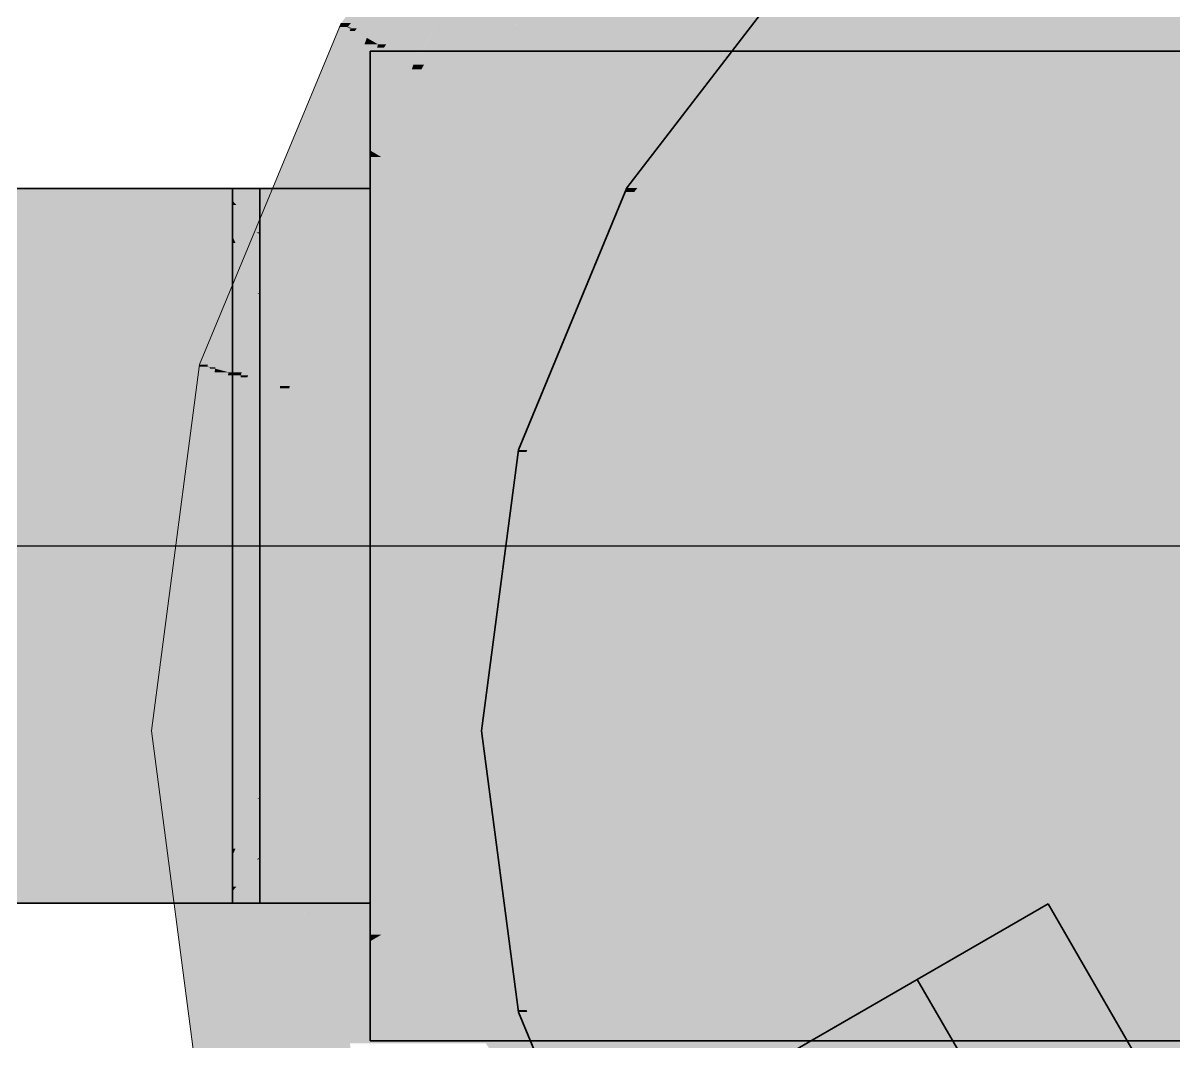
# Model space of a CAD drawing. Extents: x 0 to 756, y -25 to 420.
# Drawn here: x 296.76 to 305.13, y 305.62 to 313.04 of the extents above; entities that cross this region are included whole.
import ezdxf
from ezdxf.lldxf.tags import DXFTag

# ---------------------------------------------------------------- set-up
doc = ezdxf.new("R2010")
doc.units = 0
doc.layers.get('0').update_dxf_attribs({"lineweight": 25})
for name, color, linetype, lineweight, true_color in [('L_Schalldaempfer', 7, 'Continuous', 35, 0xababab), ('L_Schalldaempfer-Shading', 7, 'Continuous', 35, 0xababab), ('L_Zuluft', 6, 'Continuous', 35, 0xff00ff), ('L_Zuluft-Shading', 6, 'Continuous', 35, 0xff00ff), ('RL_Isolierung', 7, 'fein_strichliert', 18, 0x99ff99), ('Rohrleitung', 1, 'Continuous', 35, 0xff0000), ('Rohrleitung-Shading', 1, 'Continuous', 35, 0xff0000)]:
    doc.layers.add(name, color=color, linetype=linetype, lineweight=lineweight, true_color=true_color)
tags = doc.linetypes.add('fein_strichliert', pattern=[4, 1, -2, 1]).pattern_tags.tags
tags[8:9] = [DXFTag(74, 4), DXFTag(75, 0), DXFTag(340, '0'), DXFTag(46, 0.0), DXFTag(50, 0.0), DXFTag(44, 0.0), DXFTag(45, 0.0)]
tags[6:7] = [DXFTag(74, 4), DXFTag(75, 0), DXFTag(340, '0'), DXFTag(46, 0.0), DXFTag(50, 0.0), DXFTag(44, 0.0), DXFTag(45, 0.0)]
tags[4:5] = [DXFTag(74, 4), DXFTag(75, 0), DXFTag(340, '0'), DXFTag(46, 0.0), DXFTag(50, 0.0), DXFTag(44, 0.0), DXFTag(45, 0.0)]
tags = doc.linetypes.add('STRICHPUNKT2', pattern=[12.7, 6.35, -3.175, 0, -3.175]).pattern_tags.tags
tags[10:11] = [DXFTag(74, 4), DXFTag(75, 0), DXFTag(340, '0'), DXFTag(46, 0.0), DXFTag(50, 0.0), DXFTag(44, 0.0), DXFTag(45, 0.0)]
tags[8:9] = [DXFTag(74, 4), DXFTag(75, 0), DXFTag(340, '0'), DXFTag(46, 0.0), DXFTag(50, 0.0), DXFTag(44, 0.0), DXFTag(45, 0.0)]
tags[6:7] = [DXFTag(74, 4), DXFTag(75, 0), DXFTag(340, '0'), DXFTag(46, 0.0), DXFTag(50, 0.0), DXFTag(44, 0.0), DXFTag(45, 0.0)]
tags[4:5] = [DXFTag(74, 4), DXFTag(75, 0), DXFTag(340, '0'), DXFTag(46, 0.0), DXFTag(50, 0.0), DXFTag(44, 0.0), DXFTag(45, 0.0)]

# ---------------------------------------------------------------- blocks, each defined once
blk = doc.blocks.new('Shading-A0T78ON5OY', base_point=(304.2121, 306.6294))
at = {"layer": 'Rohrleitung-Shading', "color": 1, "true_color": 0xf70000}
for points in [[(305.5345, 312.4281), (305.7258, 316.3353), (304.6674, 316.3353)], [(305.6387, 311.9584), (304.8555, 315.4875), (303.6012, 315.4875)], [(305.1229, 312.8519), (303.0243, 312.8519), (304.4786, 313.9679)], [(305.9785, 311.3699), (306.3601, 313.9679), (304.4786, 313.9679)], [(301.2935, 312.0064), (300.8539, 312.0064), (302.1633, 313.7128)], [(300.8539, 312.0064), (302.1633, 313.7128), (301.6142, 313.7128)], [(304.0659, 311.8103), (301.1936, 311.8103), (302.1633, 313.7128)], [(303.9178, 311.9584), (304.6258, 313.7128), (302.1633, 313.7128)], [(305.6387, 311.9584), (303.9178, 311.9584), (304.6258, 313.7128)], [(300.4633, 312.4643), (300.0609, 312.4643), (300.8881, 313.5423)], [(300.8599, 312.275), (300.3887, 312.275), (300.8881, 313.5423)], [(300.8539, 312.0064), (301.5382, 313.5423), (300.8881, 313.5423)], [(304.4786, 311.3976), (301.9083, 311.3976), (303.0243, 312.8519)], [(304.8666, 311.0096), (305.1229, 312.8519), (303.0243, 312.8519)], [(306.1865, 311.0096), (304.8666, 311.0096), (305.1229, 312.8519)], [(300.3887, 312.275), (299.9825, 312.275), (300.0609, 312.4643)], [(300.3887, 312.275), (300.4633, 312.4643), (300.0609, 312.4643)], [(300.2676, 311.5116), (299.6663, 311.5116), (300.3887, 312.275)], [(299.6663, 311.5116), (300.3887, 312.275), (299.9825, 312.275)], [(300.8539, 312.0064), (300.3461, 312.0064), (300.3887, 312.275)], [(300.8539, 312.0064), (300.8599, 312.275), (300.3887, 312.275)], [(300.4312, 310.0192), (300.0308, 310.0192), (300.8539, 312.0064)], [(300.0308, 310.0192), (300.8539, 312.0064), (300.3461, 312.0064)], [(301.1936, 311.8103), (300.8122, 311.8103), (300.8539, 312.0064)], [(301.1936, 311.8103), (301.2935, 312.0064), (300.8539, 312.0064)], [(304.665, 311.2112), (305.6387, 311.9584), (303.9178, 311.9584)], [(300.6746, 309.9176), (300.4096, 309.9176), (301.1936, 311.8103)], [(300.4096, 309.9176), (301.1936, 311.8103), (300.8122, 311.8103)], [(303.9178, 310.2375), (300.7623, 310.2375), (301.1936, 311.8103)], [(302.2312, 311.2112), (304.0659, 311.8103), (301.1936, 311.8103)], [(304.665, 311.2112), (302.2312, 311.2112), (304.0659, 311.8103)], [(299.523, 310.2562), (299.1462, 310.2562), (299.6663, 311.5116)], [(299.9968, 310.1582), (299.5119, 310.1582), (299.6663, 311.5116)], [(300.0308, 310.0192), (300.2676, 311.5116), (299.6663, 311.5116)], [(304.8417, 309.704), (301.2068, 309.704), (301.9083, 311.3976)], [(303.573, 310.4365), (304.4786, 311.3976), (301.9083, 311.3976)], [(305.4397, 310.4365), (303.573, 310.4365), (304.4786, 311.3976)], [(303.9178, 310.2375), (304.665, 311.2112), (302.2312, 311.2112)], [(305.4397, 310.4365), (306.1865, 311.0096), (304.8666, 311.0096)], [(304.8666, 309.6897), (305.4397, 310.4365), (303.573, 310.4365)], [(299.5119, 310.1582), (299.1333, 310.1582), (299.1462, 310.2562)], [(299.5119, 310.1582), (299.523, 310.2562), (299.1462, 310.2562)], [(303.7579, 309.8515), (300.6564, 309.8515), (303.9178, 310.2375)], [(300.6564, 309.8515), (303.9178, 310.2375), (300.7623, 310.2375)], [(299.6088, 309.2338), (299.0117, 309.2338), (299.5119, 310.1582)], [(299.0117, 309.2338), (299.5119, 310.1582), (299.1333, 310.1582)], [(299.5264, 310.0192), (300.0308, 310.0192), (299.5119, 310.1582)], [(300.0308, 310.0192), (299.9968, 310.1582), (299.5119, 310.1582)], [(299.75, 307.8866), (300.1422, 307.8866), (299.5264, 310.0192)], [(300.1422, 307.8866), (299.5264, 310.0192), (300.0308, 310.0192)], [(300.0361, 309.9176), (300.4096, 309.9176), (300.0308, 310.0192)], [(300.4096, 309.9176), (300.4312, 310.0192), (300.0308, 310.0192)], [(300.1422, 307.8866), (300.3977, 307.8866), (300.0361, 309.9176)], [(300.3977, 307.8866), (300.0361, 309.9176), (300.4096, 309.9176)], [(300.4092, 309.8515), (300.6564, 309.8515), (300.4096, 309.9176)], [(300.6564, 309.8515), (300.6746, 309.9176), (300.4096, 309.9176)], [(300.3977, 307.8866), (300.5236, 307.8866), (300.4092, 309.8515)], [(300.5236, 307.8866), (300.4092, 309.8515), (300.6564, 309.8515)], [(300.6058, 309.1035), (303.4481, 309.1035), (300.6564, 309.8515)], [(303.4481, 309.1035), (303.7579, 309.8515), (300.6564, 309.8515)], [(301.0904, 308.8199), (304.5063, 308.8199), (301.2068, 309.704)], [(301.2605, 309.6897), (304.8417, 309.704), (301.2068, 309.704)], [(304.8666, 309.6897), (301.2605, 309.6897), (304.8417, 309.704)], [(304.5063, 308.8199), (304.8666, 309.6897), (301.2605, 309.6897)], [(298.8343, 307.8866), (299.2128, 307.8866), (299.0117, 309.2338)], [(299.75, 307.8866), (299.6088, 309.2338), (299.0117, 309.2338)], [(299.2128, 307.8866), (299.75, 307.8866), (299.0117, 309.2338)], [(300.5236, 307.8866), (303.2879, 307.8866), (300.6058, 309.1035)], [(303.2879, 307.8866), (300.6058, 309.1035), (303.4481, 309.1035)], [(300.9676, 307.8866), (304.3834, 307.8866), (301.0904, 308.8199)], [(304.3834, 307.8866), (301.0904, 308.8199), (304.5063, 308.8199)], [(298.9689, 306.8643), (299.2128, 307.8866), (298.8343, 307.8866)], [(299.6049, 306.8643), (298.9689, 306.8643), (299.2128, 307.8866)], [(299.9918, 305.8556), (299.75, 307.8866), (299.2128, 307.8866)], [(300.4096, 305.8556), (299.9918, 305.8556), (299.75, 307.8866)], [(300.3881, 305.9217), (300.1422, 307.8866), (299.75, 307.8866)], [(300.6564, 305.9217), (300.3881, 305.9217), (300.1422, 307.8866)], [(300.6479, 305.9543), (300.3977, 307.8866), (300.1422, 307.8866)], [(300.778, 305.9543), (300.6479, 305.9543), (300.3977, 307.8866)], [(300.778, 305.9543), (300.5236, 307.8866), (300.3977, 307.8866)], [(300.6838, 306.6697), (303.2879, 307.8866), (300.5236, 307.8866)], [(303.4481, 306.6697), (300.6838, 306.6697), (303.2879, 307.8866)], [(301.0904, 306.9532), (304.3834, 307.8866), (300.9676, 307.8866)], [(304.5063, 306.9532), (301.0904, 306.9532), (304.3834, 307.8866)], [(301.2068, 306.0692), (304.5063, 306.9532), (301.0904, 306.9532)], [(304.8666, 306.0835), (301.2605, 306.0835), (304.5063, 306.9532)], [(299.5119, 305.615), (299.1333, 305.615), (298.9689, 306.8643)], [(300.0308, 305.754), (299.6049, 306.8643), (298.9689, 306.8643)], [(300.0308, 305.754), (299.4514, 305.754), (298.9689, 306.8643)], [(300.778, 305.9543), (303.4481, 306.6697), (300.6838, 306.6697)], [(303.7445, 305.9543), (300.778, 305.9543), (303.4481, 306.6697)], [(304.8417, 306.0692), (301.2068, 306.0692), (304.8666, 306.0835)], [(301.2068, 306.0692), (304.8666, 306.0835), (301.2605, 306.0835)], [(301.9083, 304.3756), (304.8417, 306.0692), (301.2068, 306.0692)], [(305.4397, 305.3367), (303.573, 305.3367), (304.8666, 306.0835)], [(300.6564, 305.9217), (300.778, 305.9543), (300.6479, 305.9543)], [(300.7891, 305.9217), (300.6564, 305.9217), (300.778, 305.9543)], [(300.921, 305.5358), (303.7445, 305.9543), (300.778, 305.9543)], [(303.9178, 305.5358), (300.921, 305.5358), (303.7445, 305.9543)], [(300.0308, 305.754), (300.4096, 305.8556), (299.9918, 305.8556)], [(300.4674, 305.754), (300.0308, 305.754), (300.4096, 305.8556)], [(300.4096, 305.8556), (300.6564, 305.9217), (300.3881, 305.9217)], [(300.6889, 305.8556), (300.4096, 305.8556), (300.6564, 305.9217)], [(300.8797, 305.0302), (300.6889, 305.8556), (300.4096, 305.8556)], [(301.0938, 305.0302), (300.7891, 305.9217), (300.6564, 305.9217)], [(301.0938, 305.0302), (300.8797, 305.0302), (300.6889, 305.8556)], [(299.5119, 305.615), (300.0308, 305.754), (299.4514, 305.754)], [(300.1211, 305.615), (299.5119, 305.615), (300.0308, 305.754)], [(300.9008, 304.4139), (300.4674, 305.754), (300.0308, 305.754)], [(301.2308, 304.4139), (300.9008, 304.4139), (300.4674, 305.754)]]:
    blk.add_solid(points, dxfattribs=at)
at = {"layer": 'Rohrleitung-Shading', "color": 14, "true_color": 0xb20000}
for points in [[(299.2564, 312.9287), (300.3629, 314.4886), (300.3312, 314.4886)], [(299.3674, 312.9287), (299.2564, 312.9287), (300.3629, 314.4886)], [(299.1831, 312.9972), (299.1378, 312.9972), (299.9714, 314.0835)], [(299.2909, 312.9788), (299.1697, 312.9788), (300.0521, 314.0835)], [(299.1697, 312.9788), (300.0521, 314.0835), (299.9714, 314.0835)], [(299.3375, 312.8819), (299.689, 313.3399), (299.6298, 313.3399)], [(301.4214, 311.8064), (301.2004, 311.8064), (302.5713, 313.3049)], [(301.2004, 311.8064), (302.5713, 313.3049), (302.3503, 313.3049)], [(298.7112, 311.7971), (298.6407, 311.7971), (299.1378, 312.9972)], [(298.9141, 312.2897), (298.8863, 312.2897), (299.1378, 312.9972)], [(298.9141, 312.2897), (299.1697, 312.9788), (299.132, 312.9788)], [(299.1697, 312.9788), (299.132, 312.9788), (299.1378, 312.9972)], [(299.1697, 312.9788), (299.1831, 312.9972), (299.1378, 312.9972)], [(299.2564, 312.9287), (299.1511, 312.9287), (299.1697, 312.9788)], [(299.2564, 312.9287), (299.2909, 312.9788), (299.1697, 312.9788)], [(298.5604, 311.0058), (299.3375, 312.8819), (299.2394, 312.8819)], [(298.9141, 312.2897), (299.2564, 312.9287), (299.1511, 312.9287)], [(299.0251, 312.2897), (298.9141, 312.2897), (299.2564, 312.9287)], [(299.3375, 312.8819), (299.2394, 312.8819), (299.2564, 312.9287)], [(299.3375, 312.8819), (299.3674, 312.9287), (299.2564, 312.9287)], [(298.249, 310.4966), (298.9141, 312.2897), (298.8863, 312.2897)], [(298.3471, 310.4966), (298.249, 310.4966), (298.9141, 312.2897)], [(298.5604, 311.0058), (298.5081, 311.0058), (299.0251, 312.2897)], [(298.5081, 311.0058), (299.0251, 312.2897), (298.9141, 312.2897)], [(298.1559, 310.532), (298.1167, 310.532), (298.6407, 311.7971)], [(298.2582, 310.5225), (298.1523, 310.5225), (298.7112, 311.7971)], [(298.1523, 310.5225), (298.7112, 311.7971), (298.6407, 311.7971)], [(301.3535, 311.7179), (301.1637, 311.7179), (301.2004, 311.8064)], [(301.3535, 311.7179), (301.4214, 311.8064), (301.2004, 311.8064)], [(300.607, 309.9156), (300.4172, 309.9156), (301.3535, 311.7179)], [(300.4172, 309.9156), (301.3535, 311.7179), (301.1637, 311.7179)], [(298.3394, 310.4724), (298.5604, 311.0058), (298.5081, 311.0058)], [(297.9472, 309.2442), (298.0138, 309.2442), (298.1167, 310.532)], [(298.0837, 309.7907), (298.0575, 309.7907), (298.1167, 310.532)], [(298.0744, 308.459), (298.3394, 310.4724), (298.2469, 310.4724)], [(298.0837, 309.7907), (298.1523, 310.5225), (298.1163, 310.5225)], [(298.0837, 309.7907), (298.249, 310.4966), (298.1499, 310.4966)], [(298.1885, 309.7907), (298.0837, 309.7907), (298.249, 310.4966)], [(298.1523, 310.5225), (298.1163, 310.5225), (298.1167, 310.532)], [(298.1523, 310.5225), (298.1559, 310.532), (298.1167, 310.532)], [(298.249, 310.4966), (298.1499, 310.4966), (298.1523, 310.5225)], [(298.249, 310.4966), (298.2582, 310.5225), (298.1523, 310.5225)], [(298.3394, 310.4724), (298.2469, 310.4724), (298.249, 310.4966)], [(298.3394, 310.4724), (298.3471, 310.4966), (298.249, 310.4966)], [(300.1501, 307.8866), (300.3269, 307.8866), (300.4112, 309.8698)], [(300.3269, 307.8866), (300.4112, 309.8698), (300.588, 309.8698)], [(300.4112, 309.8698), (300.588, 309.8698), (300.4172, 309.9156)], [(300.588, 309.8698), (300.607, 309.9156), (300.4172, 309.9156)], [(297.9054, 307.8866), (298.0837, 309.7907), (298.0575, 309.7907)], [(297.9054, 307.8866), (297.999, 307.8866), (298.0837, 309.7907)], [(298.0744, 308.459), (298.0245, 308.459), (298.1885, 309.7907)], [(298.0245, 308.459), (298.1885, 309.7907), (298.0837, 309.7907)], [(297.7685, 307.8866), (297.8053, 307.8866), (297.9472, 309.2442)], [(297.8053, 307.8866), (297.9054, 307.8866), (297.9472, 309.2442)], [(297.9054, 307.8866), (297.9472, 309.2442), (298.0138, 309.2442)], [(297.999, 307.8866), (298.0744, 308.459), (298.0245, 308.459)], [(297.9284, 307.162), (297.9019, 307.162), (297.7685, 307.8866)], [(298.0056, 306.5988), (297.938, 306.5988), (297.7685, 307.8866)], [(297.9284, 307.162), (297.8053, 307.8866), (297.7685, 307.8866)], [(297.9284, 307.162), (297.9054, 307.8866), (297.8053, 307.8866)], [(298.0345, 307.162), (297.9284, 307.162), (297.9054, 307.8866)], [(298.2641, 305.8733), (297.999, 307.8866), (297.9054, 307.8866)], [(300.4112, 305.9034), (300.3269, 307.8866), (300.1501, 307.8866)], [(300.588, 305.9034), (300.4112, 305.9034), (300.3269, 307.8866)], [(298.249, 305.2766), (297.9284, 307.162), (297.9019, 307.162)], [(298.3394, 305.3008), (298.2448, 305.3008), (297.9284, 307.162)], [(298.213, 305.8733), (298.0345, 307.162), (297.9284, 307.162)], [(298.2641, 305.8733), (298.213, 305.8733), (298.0345, 307.162)], [(298.1523, 305.2507), (298.1155, 305.2507), (297.938, 306.5988)], [(298.1482, 305.2766), (298.0056, 306.5988), (297.938, 306.5988)], [(298.249, 305.2766), (298.1482, 305.2766), (298.0056, 306.5988)], [(298.3394, 305.3008), (298.2641, 305.8733), (298.213, 305.8733)], [(300.4172, 305.8576), (300.588, 305.9034), (300.4112, 305.9034)], [(300.607, 305.8576), (300.4172, 305.8576), (300.588, 305.9034)], [(301.1637, 304.0553), (300.607, 305.8576), (300.4172, 305.8576)], [(301.3535, 304.0553), (301.1637, 304.0553), (300.607, 305.8576)]]:
    blk.add_solid(points, dxfattribs=at)
at = {"layer": 'Rohrleitung-Shading', "color": 1, "true_color": 0xe80000}
for points in [[(299.9973, 312.6996), (299.6532, 312.6996), (300.7625, 314.1453)], [(300.1027, 312.5474), (299.9168, 312.5474), (300.9071, 314.1453)], [(299.9168, 312.5474), (300.9071, 314.1453), (300.7625, 314.1453)], [(300.0609, 312.4643), (300.8881, 313.5423), (300.6036, 313.5423)], [(303.0243, 312.8519), (302.5731, 312.8519), (302.769, 313.1072)], [(303.0243, 312.8519), (303.3569, 313.1072), (302.769, 313.1072)], [(302.0468, 311.5781), (301.5957, 311.5781), (303.0243, 312.8519)], [(301.5957, 311.5781), (303.0243, 312.8519), (302.5731, 312.8519)], [(299.5208, 312.0615), (299.3889, 312.0615), (299.6532, 312.6996)], [(299.9168, 312.5474), (299.6217, 312.5474), (299.6532, 312.6996)], [(299.9168, 312.5474), (299.9973, 312.6996), (299.6532, 312.6996)], [(299.6663, 311.5116), (299.4067, 311.5116), (299.9168, 312.5474)], [(299.4067, 311.5116), (299.9168, 312.5474), (299.6217, 312.5474)], [(300.0609, 312.4643), (299.8967, 312.4643), (299.9168, 312.5474)], [(300.0609, 312.4643), (300.1027, 312.5474), (299.9168, 312.5474)], [(299.6663, 311.5116), (300.0609, 312.4643), (299.8967, 312.4643)], [(299.0036, 310.378), (298.6916, 310.378), (299.3889, 312.0615)], [(299.1552, 310.2992), (298.9856, 310.2992), (299.5208, 312.0615)], [(298.9856, 310.2992), (299.5208, 312.0615), (299.3889, 312.0615)], [(301.9083, 311.3976), (301.5209, 311.3976), (301.5957, 311.5781)], [(301.9083, 311.3976), (302.0468, 311.5781), (301.5957, 311.5781)], [(299.1462, 310.2562), (299.6663, 311.5116), (299.4067, 311.5116)], [(301.2455, 309.7975), (300.8581, 309.7975), (301.9083, 311.3976)], [(300.8581, 309.7975), (301.9083, 311.3976), (301.5209, 311.3976)], [(298.6014, 309.6932), (298.7308, 309.6932), (298.6916, 310.378)], [(298.9856, 310.2992), (298.6961, 310.2992), (298.6916, 310.378)], [(298.9856, 310.2992), (299.0036, 310.378), (298.6916, 310.378)], [(298.7571, 309.2338), (298.9856, 310.2992), (298.6961, 310.2992)], [(299.0117, 309.2338), (298.7571, 309.2338), (298.9856, 310.2992)], [(299.1462, 310.2562), (298.9866, 310.2562), (298.9856, 310.2992)], [(299.1462, 310.2562), (299.1552, 310.2992), (298.9856, 310.2992)], [(299.0117, 309.2338), (299.1462, 310.2562), (298.9866, 310.2562)], [(300.8458, 309.704), (301.2068, 309.704), (300.8581, 309.7975)], [(301.2068, 309.704), (301.2455, 309.7975), (300.8581, 309.7975)], [(300.6065, 307.8866), (300.9676, 307.8866), (300.8458, 309.704)], [(300.9676, 307.8866), (300.8458, 309.704), (301.2068, 309.704)], [(298.3636, 307.8866), (298.6679, 307.8866), (298.6014, 309.6932)], [(298.6679, 307.8866), (298.8343, 307.8866), (298.6014, 309.6932)], [(298.8343, 307.8866), (298.6014, 309.6932), (298.7308, 309.6932)], [(298.8343, 307.8866), (299.0117, 309.2338), (298.7571, 309.2338)], [(298.7013, 306.8643), (298.6679, 307.8866), (298.3636, 307.8866)], [(298.5898, 307.2018), (298.4537, 307.2018), (298.3636, 307.8866)], [(298.9689, 306.8643), (298.7013, 306.8643), (298.6679, 307.8866)], [(298.9689, 306.8643), (298.8343, 307.8866), (298.6679, 307.8866)], [(300.8458, 306.0692), (300.9676, 307.8866), (300.6065, 307.8866)], [(301.2068, 306.0692), (300.8458, 306.0692), (300.9676, 307.8866)], [(298.9856, 305.474), (298.6812, 305.474), (298.4537, 307.2018)], [(298.9723, 305.517), (298.5898, 307.2018), (298.4537, 307.2018)], [(299.1462, 305.517), (298.9723, 305.517), (298.5898, 307.2018)], [(299.1462, 305.517), (298.9689, 306.8643), (298.7013, 306.8643)], [(300.8581, 305.9757), (301.2068, 306.0692), (300.8458, 306.0692)], [(301.2455, 305.9757), (300.8581, 305.9757), (301.2068, 306.0692)], [(301.5209, 304.3756), (301.2455, 305.9757), (300.8581, 305.9757)], [(301.9083, 304.3756), (301.5209, 304.3756), (301.2455, 305.9757)]]:
    blk.add_solid(points, dxfattribs=at)
at = {"layer": 'Rohrleitung-Shading', "color": 12, "true_color": 0xd00000}
for points in [[(299.5945, 312.7336), (300.391, 314.0056), (300.3578, 314.0056)], [(299.6724, 312.7336), (299.5945, 312.7336), (300.391, 314.0056)], [(299.6532, 312.6996), (300.6553, 314.0056), (300.391, 314.0056)], [(299.3972, 312.8819), (299.3375, 312.8819), (299.689, 313.3399)], [(299.6683, 312.8567), (299.3811, 312.8567), (299.9583, 313.3399)], [(299.3811, 312.8567), (299.9583, 313.3399), (299.689, 313.3399)], [(301.7029, 311.7179), (301.3535, 311.7179), (302.769, 313.1072)], [(301.3535, 311.7179), (302.769, 313.1072), (302.4195, 313.1072)], [(298.8006, 311.0058), (298.5604, 311.0058), (299.3375, 312.8819)], [(299.0663, 311.8304), (299.0366, 311.8304), (299.3375, 312.8819)], [(299.3811, 312.8567), (299.331, 312.8567), (299.3375, 312.8819)], [(299.3811, 312.8567), (299.3972, 312.8819), (299.3375, 312.8819)], [(299.0663, 311.8304), (299.3811, 312.8567), (299.331, 312.8567)], [(299.5945, 312.7336), (299.3433, 312.7336), (299.3811, 312.8567)], [(299.5945, 312.7336), (299.6683, 312.8567), (299.3811, 312.8567)], [(299.0663, 311.8304), (299.5945, 312.7336), (299.3433, 312.7336)], [(299.3889, 312.0615), (299.2014, 312.0615), (299.5945, 312.7336)], [(299.6532, 312.6996), (299.5841, 312.6996), (299.5945, 312.7336)], [(299.6532, 312.6996), (299.6724, 312.7336), (299.5945, 312.7336)], [(299.3889, 312.0615), (299.6532, 312.6996), (299.5841, 312.6996)], [(299.2932, 311.8304), (299.0663, 311.8304), (299.3889, 312.0615)], [(299.0663, 311.8304), (299.3889, 312.0615), (299.2014, 312.0615)], [(298.626, 310.3956), (299.0663, 311.8304), (299.0366, 311.8304)], [(298.6961, 310.3956), (298.626, 310.3956), (299.0663, 311.8304)], [(298.6916, 310.378), (299.2932, 311.8304), (299.0663, 311.8304)], [(301.5957, 311.5781), (301.2956, 311.5781), (301.3535, 311.7179)], [(301.5957, 311.5781), (301.7029, 311.7179), (301.3535, 311.7179)], [(300.8881, 309.8698), (300.588, 309.8698), (301.5957, 311.5781)], [(300.588, 309.8698), (301.5957, 311.5781), (301.2956, 311.5781)], [(298.3922, 310.4724), (298.3394, 310.4724), (298.5604, 311.0058)], [(298.6443, 310.4593), (298.3881, 310.4593), (298.8006, 311.0058)], [(298.3881, 310.4593), (298.8006, 311.0058), (298.5604, 311.0058)], [(298.0744, 308.459), (298.3054, 308.459), (298.3394, 310.4724)], [(298.3495, 309.3865), (298.3211, 309.3865), (298.3394, 310.4724)], [(298.3881, 310.4593), (298.3395, 310.4593), (298.3394, 310.4724)], [(298.3881, 310.4593), (298.3922, 310.4724), (298.3394, 310.4724)], [(298.3495, 309.3865), (298.3881, 310.4593), (298.3395, 310.4593)], [(298.626, 310.3956), (298.3858, 310.3956), (298.3881, 310.4593)], [(298.626, 310.3956), (298.6443, 310.4593), (298.3881, 310.4593)], [(298.3495, 309.3865), (298.626, 310.3956), (298.3858, 310.3956)], [(298.6014, 309.6932), (298.4336, 309.6932), (298.626, 310.3956)], [(298.6014, 309.6932), (298.6916, 310.378), (298.6254, 310.378)], [(298.6916, 310.378), (298.6254, 310.378), (298.626, 310.3956)], [(298.6916, 310.378), (298.6961, 310.3956), (298.626, 310.3956)], [(300.5785, 309.7975), (300.8581, 309.7975), (300.588, 309.8698)], [(300.8581, 309.7975), (300.8881, 309.8698), (300.588, 309.8698)], [(300.3269, 307.8866), (300.6065, 307.8866), (300.5785, 309.7975)], [(300.6065, 307.8866), (300.5785, 309.7975), (300.8581, 309.7975)], [(298.5611, 309.3865), (298.3495, 309.3865), (298.6014, 309.6932)], [(298.3495, 309.3865), (298.6014, 309.6932), (298.4336, 309.6932)], [(298.2957, 307.8866), (298.3495, 309.3865), (298.3211, 309.3865)], [(298.2957, 307.8866), (298.3636, 307.8866), (298.3495, 309.3865)], [(298.3636, 307.8866), (298.5611, 309.3865), (298.3495, 309.3865)], [(297.999, 307.8866), (298.0494, 307.8866), (298.0744, 308.459)], [(298.0494, 307.8866), (298.2957, 307.8866), (298.0744, 308.459)], [(298.2957, 307.8866), (298.0744, 308.459), (298.3054, 308.459)], [(298.2898, 306.8404), (298.0494, 307.8866), (297.999, 307.8866)], [(298.5021, 305.8733), (298.2641, 305.8733), (297.999, 307.8866)], [(298.2898, 306.8404), (298.2605, 306.8404), (297.999, 307.8866)], [(298.2898, 306.8404), (298.2957, 307.8866), (298.0494, 307.8866)], [(298.4537, 307.2018), (298.2919, 307.2018), (298.2957, 307.8866)], [(298.4537, 307.2018), (298.3636, 307.8866), (298.2957, 307.8866)], [(300.5785, 305.9757), (300.6065, 307.8866), (300.3269, 307.8866)], [(300.8581, 305.9757), (300.5785, 305.9757), (300.6065, 307.8866)], [(298.5013, 306.8404), (298.2898, 306.8404), (298.4537, 307.2018)], [(298.2898, 306.8404), (298.4537, 307.2018), (298.2919, 307.2018)], [(298.626, 305.3776), (298.2898, 306.8404), (298.2605, 306.8404)], [(298.6916, 305.3952), (298.622, 305.3952), (298.2898, 306.8404)], [(298.6916, 305.3952), (298.5013, 306.8404), (298.2898, 306.8404)], [(300.588, 305.9034), (300.8581, 305.9757), (300.5785, 305.9757)], [(300.8881, 305.9034), (300.588, 305.9034), (300.8581, 305.9757)], [(298.3881, 305.3139), (298.3377, 305.3139), (298.2641, 305.8733)], [(298.374, 305.3776), (298.5021, 305.8733), (298.2641, 305.8733)], [(298.626, 305.3776), (298.374, 305.3776), (298.5021, 305.8733)], [(301.2956, 304.1951), (300.8881, 305.9034), (300.588, 305.9034)], [(301.5957, 304.1951), (301.2956, 304.1951), (300.8881, 305.9034)]]:
    blk.add_solid(points, dxfattribs=at)
at = {"layer": 'Rohrleitung-Shading', "color": 14, "true_color": 0x900000}
for points in [[(299.1403, 313.0366), (299.0695, 313.0366), (299.5792, 313.6085)], [(299.0695, 313.0366), (299.5792, 313.6085), (299.5083, 313.6085)], [(301.2236, 311.8366), (301.148, 311.8366), (302.4462, 313.43)], [(301.148, 311.8366), (302.4462, 313.43), (302.3706, 313.43)], [(299.1329, 313.0083), (299.1186, 313.0083), (299.388, 313.3437)], [(299.1186, 313.0083), (299.388, 313.3437), (299.376, 313.3437)], [(299.1417, 313.0025), (299.1285, 313.0025), (299.388, 313.3437)], [(299.1378, 312.9972), (299.4037, 313.3437), (299.388, 313.3437)], [(298.2687, 310.9315), (299.1285, 313.0025), (299.1162, 313.0025)], [(298.3848, 311.2367), (298.324, 311.2367), (299.0695, 313.0366)], [(298.3848, 311.2367), (299.1186, 313.0083), (299.0587, 313.0083)], [(298.3936, 311.2367), (298.3848, 311.2367), (299.1186, 313.0083)], [(298.6407, 311.7971), (298.628, 311.7971), (299.1285, 313.0025)], [(298.6407, 311.7971), (299.1378, 312.9972), (299.1263, 312.9972)], [(299.1186, 313.0083), (299.0587, 313.0083), (299.0695, 313.0366)], [(299.1186, 313.0083), (299.1403, 313.0366), (299.0695, 313.0366)], [(299.1285, 313.0025), (299.1162, 313.0025), (299.1186, 313.0083)], [(299.1285, 313.0025), (299.1329, 313.0083), (299.1186, 313.0083)], [(299.1378, 312.9972), (299.1263, 312.9972), (299.1285, 313.0025)], [(299.1378, 312.9972), (299.1417, 313.0025), (299.1285, 313.0025)], [(298.2822, 310.9315), (298.2687, 310.9315), (298.6407, 311.7971)], [(298.2687, 310.9315), (298.6407, 311.7971), (298.628, 311.7971)], [(300.4237, 309.9313), (300.3588, 309.9313), (301.2004, 311.8064)], [(300.3588, 309.9313), (301.2004, 311.8064), (301.1355, 311.8064)], [(301.2004, 311.8064), (301.1355, 311.8064), (301.148, 311.8366)], [(301.2004, 311.8064), (301.2236, 311.8366), (301.148, 311.8366)], [(298.1014, 310.5524), (298.0406, 310.5524), (298.3848, 311.2367)], [(298.0406, 310.5524), (298.3848, 311.2367), (298.324, 311.2367)], [(298.2687, 310.9315), (298.2584, 310.9315), (298.3848, 311.2367)], [(298.2687, 310.9315), (298.3936, 311.2367), (298.3848, 311.2367)], [(298.1076, 310.5378), (298.0953, 310.5378), (298.2687, 310.9315)], [(298.0953, 310.5378), (298.2687, 310.9315), (298.2584, 310.9315)], [(298.1178, 310.5348), (298.1064, 310.5348), (298.2687, 310.9315)], [(298.1167, 310.532), (298.2822, 310.9315), (298.2687, 310.9315)], [(297.7883, 308.6367), (297.845, 308.6367), (298.0406, 310.5524)], [(297.8119, 308.3118), (298.1064, 310.5348), (298.0949, 310.5348)], [(297.845, 308.6367), (298.0953, 310.5378), (298.0391, 310.5378)], [(297.8532, 308.6367), (297.845, 308.6367), (298.0953, 310.5378)], [(297.9472, 309.2442), (297.9354, 309.2442), (298.1064, 310.5348)], [(298.0953, 310.5378), (298.0391, 310.5378), (298.0406, 310.5524)], [(298.0953, 310.5378), (298.1014, 310.5524), (298.0406, 310.5524)], [(298.1064, 310.5348), (298.0949, 310.5348), (298.0953, 310.5378)], [(298.1064, 310.5348), (298.1076, 310.5378), (298.0953, 310.5378)], [(298.1167, 310.532), (298.106, 310.532), (298.1064, 310.5348)], [(298.1167, 310.532), (298.1178, 310.5348), (298.1064, 310.5348)], [(297.9472, 309.2442), (298.1167, 310.532), (298.106, 310.532)], [(300.0896, 307.8866), (300.1501, 307.8866), (300.3567, 309.9156)], [(300.1501, 307.8866), (300.3567, 309.9156), (300.4172, 309.9156)], [(300.3567, 309.9156), (300.4172, 309.9156), (300.3588, 309.9313)], [(300.4172, 309.9156), (300.4237, 309.9313), (300.3588, 309.9313)], [(297.8244, 308.3118), (297.8119, 308.3118), (297.9472, 309.2442)], [(297.8119, 308.3118), (297.9472, 309.2442), (297.9354, 309.2442)], [(297.6896, 307.8866), (297.7462, 307.8866), (297.7883, 308.6367)], [(297.7462, 307.8866), (297.7883, 308.6367), (297.845, 308.6367)], [(297.8022, 308.3118), (297.8119, 308.3118), (297.845, 308.6367)], [(297.8119, 308.3118), (297.8532, 308.6367), (297.845, 308.6367)], [(297.7462, 307.8866), (297.7577, 307.8866), (297.8022, 308.3118)], [(297.7577, 307.8866), (297.8022, 308.3118), (297.8119, 308.3118)], [(297.7577, 307.8866), (297.7685, 307.8866), (297.8119, 308.3118)], [(297.7685, 307.8866), (297.8244, 308.3118), (297.8119, 308.3118)], [(298.1167, 305.2412), (298.0379, 305.2412), (297.6896, 307.8866)], [(297.8975, 306.5988), (297.7577, 307.8866), (297.6896, 307.8866)], [(297.938, 306.5988), (297.8975, 306.5988), (297.7577, 307.8866)], [(297.938, 306.5988), (297.7685, 307.8866), (297.7577, 307.8866)], [(300.3567, 305.8576), (300.1501, 307.8866), (300.0896, 307.8866)], [(300.4172, 305.8576), (300.3567, 305.8576), (300.1501, 307.8866)], [(298.1167, 305.2412), (297.938, 306.5988), (297.8975, 306.5988)], [(300.3588, 305.8419), (300.4172, 305.8576), (300.3567, 305.8576)], [(300.4237, 305.8419), (300.3588, 305.8419), (300.4172, 305.8576)], [(301.1355, 303.9668), (300.4237, 305.8419), (300.3588, 305.8419)], [(301.2004, 303.9668), (301.1355, 303.9668), (300.4237, 305.8419)]]:
    blk.add_solid(points, dxfattribs=at)
at = {"layer": 'Rohrleitung-Shading', "color": 1, "true_color": 0xfe0000}
for points in [[(306.0701, 311.2112), (304.665, 311.2112), (305.6387, 311.9584)], [(305.6387, 310.2375), (303.9178, 310.2375), (304.665, 311.2112)], [(307.9896, 307.8866), (306.0701, 311.2112), (304.665, 311.2112)], [(306.1865, 309.6897), (304.8666, 309.6897), (305.4397, 310.4365)], [(305.8819, 309.1035), (303.4481, 309.1035), (303.9178, 310.2375)], [(307.9896, 307.8866), (305.6387, 310.2375), (303.9178, 310.2375)], [(306.373, 308.8199), (304.5063, 308.8199), (304.8666, 309.6897)], [(307.9896, 307.8866), (306.1865, 309.6897), (304.8666, 309.6897)], [(303.2879, 307.8866), (307.9896, 307.8866), (303.4481, 309.1035)], [(307.9896, 307.8866), (305.8819, 309.1035), (303.4481, 309.1035)], [(304.3834, 307.8866), (307.9896, 307.8866), (304.5063, 308.8199)], [(307.9896, 307.8866), (306.373, 308.8199), (304.5063, 308.8199)], [(303.4481, 306.6697), (307.9896, 307.8866), (303.2879, 307.8866)], [(305.8819, 306.6697), (303.4481, 306.6697), (307.9896, 307.8866)], [(305.6387, 305.5358), (303.9178, 305.5358), (307.9896, 307.8866)], [(304.5063, 306.9532), (307.9896, 307.8866), (304.3834, 307.8866)], [(306.373, 306.9532), (304.5063, 306.9532), (307.9896, 307.8866)], [(306.0701, 304.562), (304.665, 304.562), (307.9896, 307.8866)], [(306.1865, 306.0835), (304.8666, 306.0835), (307.9896, 307.8866)], [(304.8666, 306.0835), (306.373, 306.9532), (304.5063, 306.9532)], [(303.9178, 305.5358), (305.8819, 306.6697), (303.4481, 306.6697)], [(305.4397, 305.3367), (306.1865, 306.0835), (304.8666, 306.0835)]]:
    blk.add_solid(points, dxfattribs=at)
at = {"layer": 'Rohrleitung-Shading', "color": 1, "true_color": 0xf80000}
blk.add_solid([(304.8056, 305.6015), (302.4316, 305.6015), (304.2121, 306.6294)], dxfattribs=at)
blk = doc.blocks.new('Shading-A0T78ONPOY', base_point=(298.9209, 307.3945))
at = {"layer": 'L_Schalldaempfer-Shading', "color": 251, "true_color": 0x606060}
for points in [[(299.2794, 312.7103), (303.2367, 312.7103), (299.2794, 312.8329)], [(303.2367, 312.7103), (299.2794, 312.8329), (303.3594, 312.8329)], [(303.2367, 312.7103), (305.1882, 312.7103), (303.3594, 312.8329)], [(305.1882, 312.7103), (303.3594, 312.8329), (305.2947, 312.8329)], [(298.2794, 311.7444), (299.2794, 311.7444), (298.2794, 311.8329)], [(299.2794, 311.7444), (298.2794, 311.8329), (299.2794, 311.8329)], [(298.2794, 306.6329), (299.2794, 306.6329), (298.2794, 306.7215)], [(299.2794, 306.6329), (298.2794, 306.7215), (299.2794, 306.7215)], [(299.2794, 305.6329), (303.3594, 305.6329), (299.2794, 305.7556)], [(303.3594, 305.6329), (299.2794, 305.7556), (303.2367, 305.7556)], [(303.3594, 305.6329), (306.2426, 305.6329), (303.2367, 305.7556)], [(306.2426, 305.6329), (303.2367, 305.7556), (306.1038, 305.7556)]]:
    blk.add_solid(points, dxfattribs=at)
at = {"layer": 'L_Schalldaempfer-Shading', "color": 8, "true_color": 0x767676}
for points in [[(299.2794, 312.3506), (303.1224, 312.3506), (299.2794, 312.7103)], [(303.1224, 312.3506), (299.2794, 312.7103), (303.2367, 312.7103)], [(303.1224, 312.3506), (305.1212, 312.3506), (303.2367, 312.7103)], [(305.1212, 312.3506), (303.2367, 312.7103), (305.1882, 312.7103)], [(305.1212, 312.3506), (308.8619, 312.3506), (305.1882, 312.7103)], [(298.5077, 311.4846), (299.2794, 311.4846), (298.2794, 311.7444)], [(299.2794, 311.4846), (298.2794, 311.7444), (299.2794, 311.7444)], [(298.307, 311.713), (298.2794, 311.713), (298.2794, 311.7444)], [(298.5077, 311.4846), (298.307, 311.713), (298.2794, 311.713)], [(298.3845, 311.6079), (298.2794, 311.6079), (298.2794, 311.713)], [(298.5077, 311.4846), (298.3845, 311.6079), (298.2794, 311.6079)], [(298.2794, 311.4846), (298.5077, 311.4846), (298.2794, 311.6079)], [(298.2794, 306.7215), (299.2794, 306.7215), (298.5077, 306.9813)], [(298.307, 306.753), (298.2794, 306.753), (298.5077, 306.9813)], [(298.3845, 306.858), (298.2794, 306.858), (298.5077, 306.9813)], [(298.2794, 306.858), (298.5077, 306.9813), (298.2794, 306.9813)], [(299.2794, 306.7215), (298.5077, 306.9813), (299.2794, 306.9813)], [(298.2794, 306.753), (298.3845, 306.858), (298.2794, 306.858)], [(298.2794, 306.7215), (298.307, 306.753), (298.2794, 306.753)], [(299.2794, 305.7556), (303.2367, 305.7556), (299.2794, 306.1153)], [(303.2367, 305.7556), (299.2794, 306.1153), (303.1224, 306.1153)], [(303.2367, 305.7556), (306.1038, 305.7556), (303.1224, 306.1153)], [(306.1038, 305.7556), (303.1224, 306.1153), (305.9421, 306.1153)]]:
    blk.add_solid(points, dxfattribs=at)
at = {"layer": 'L_Schalldaempfer-Shading', "color": 252, "true_color": 0x898989}
for points in [[(299.4043, 312.11), (299.2794, 312.11), (299.2794, 312.3506)], [(299.9256, 312.0041), (299.4594, 312.0041), (299.2794, 312.3506)], [(300.3461, 311.7785), (303.0243, 311.7785), (299.2794, 312.3506)], [(303.0243, 311.7785), (299.2794, 312.3506), (303.1224, 312.3506)], [(303.0243, 311.7785), (305.0984, 311.7785), (303.1224, 312.3506)], [(305.0984, 311.7785), (303.1224, 312.3506), (305.1212, 312.3506)], [(305.0984, 311.7785), (308.7675, 311.7785), (305.1212, 312.3506)], [(308.7675, 311.7785), (305.1212, 312.3506), (308.8619, 312.3506)], [(299.4594, 312.0041), (299.4043, 312.11), (299.2794, 312.11)], [(299.3622, 312.0613), (299.2794, 312.0613), (299.2794, 312.11)], [(299.4594, 312.0041), (299.3622, 312.0613), (299.2794, 312.0613)], [(299.8299, 311.8863), (299.2794, 311.8863), (299.2794, 312.0613)], [(300.0865, 311.8047), (299.9256, 312.0041), (299.4594, 312.0041)], [(300.2972, 311.8047), (300.0865, 311.8047), (299.9256, 312.0041)], [(300.0865, 311.8047), (299.8299, 311.8863), (299.2794, 311.8863)], [(299.2794, 311.7785), (300.3461, 311.7785), (299.2794, 311.8863)], [(300.3461, 311.7785), (300.2972, 311.8047), (300.0865, 311.8047)], [(298.2951, 311.4492), (298.2794, 311.4492), (298.2794, 311.4846)], [(298.6685, 311.3239), (298.5077, 311.4846), (298.2794, 311.4846)], [(298.3954, 311.4367), (298.3006, 311.4367), (298.2794, 311.4846)], [(298.6685, 311.3239), (299.2794, 311.4846), (298.5077, 311.4846)], [(299.2794, 311.3239), (298.6685, 311.3239), (299.2794, 311.4846)], [(298.3006, 311.4367), (298.2951, 311.4492), (298.2794, 311.4492)], [(298.3006, 311.4367), (298.2794, 311.4367), (298.2794, 311.4492)], [(298.4363, 311.1294), (298.2794, 311.1294), (298.3006, 311.4367)], [(298.2794, 311.1294), (298.3006, 311.4367), (298.2794, 311.4367)], [(298.4922, 311.3239), (298.3954, 311.4367), (298.3006, 311.4367)], [(298.4619, 311.0714), (298.9209, 311.0714), (298.3006, 311.4367)], [(298.6685, 311.3239), (298.4922, 311.3239), (298.3954, 311.4367)], [(298.9209, 311.0714), (298.6685, 311.3239), (298.4922, 311.3239)], [(299.2794, 311.0714), (299.2794, 311.3239), (298.6685, 311.3239)], [(298.9209, 311.0714), (299.2794, 311.0714), (298.6685, 311.3239)], [(298.4619, 311.0714), (298.4363, 311.1294), (298.2794, 311.1294)], [(298.2794, 311.0714), (298.4619, 311.0714), (298.2794, 311.1294)], [(298.4363, 307.3365), (298.2794, 307.3365), (298.4619, 307.3945)], [(298.2794, 307.3365), (298.4619, 307.3945), (298.2794, 307.3945)], [(298.3006, 307.0292), (298.9209, 307.3945), (298.4619, 307.3945)], [(298.7075, 307.1811), (298.5585, 307.1811), (298.9209, 307.3945)], [(298.7075, 307.1811), (299.2794, 307.3945), (298.9209, 307.3945)], [(298.7075, 307.1811), (299.2794, 307.1811), (299.2794, 307.3945)], [(298.3006, 307.0292), (298.2794, 307.0292), (298.4363, 307.3365)], [(298.2794, 307.0292), (298.4363, 307.3365), (298.2794, 307.3365)], [(298.3006, 307.0292), (298.5556, 307.0292), (298.7075, 307.1811)], [(298.3006, 307.0292), (298.7075, 307.1811), (298.5585, 307.1811)], [(298.5077, 306.9813), (299.2794, 306.9813), (298.7075, 307.1811)], [(299.2794, 306.9813), (298.7075, 307.1811), (299.2794, 307.1811)], [(298.2794, 306.9813), (298.5077, 306.9813), (298.3006, 307.0292)], [(298.2951, 307.0168), (298.2794, 307.0168), (298.3006, 307.0292)], [(298.2794, 307.0168), (298.3006, 307.0292), (298.2794, 307.0292)], [(298.5077, 306.9813), (298.3006, 307.0292), (298.5556, 307.0292)], [(298.2794, 306.9813), (298.2951, 307.0168), (298.2794, 307.0168)], [(299.2794, 306.1153), (303.1224, 306.1153), (300.3461, 306.6874)], [(299.2794, 306.5796), (300.3461, 306.6874), (299.2794, 306.6874)], [(300.2971, 306.6611), (300.0865, 306.6611), (300.3461, 306.6874)], [(303.1224, 306.1153), (300.3461, 306.6874), (303.0243, 306.6874)], [(303.1224, 306.1153), (305.9421, 306.1153), (303.0243, 306.6874)], [(305.9421, 306.1153), (303.0243, 306.6874), (305.7686, 306.6874)], [(299.2794, 306.1153), (300.2971, 306.6611), (300.0865, 306.6611)], [(299.83, 306.5796), (299.2794, 306.5796), (300.0865, 306.6611)], [(299.7918, 306.4618), (299.4594, 306.4618), (300.0865, 306.6611)], [(299.2794, 306.4046), (299.83, 306.5796), (299.2794, 306.5796)], [(299.6351, 306.3558), (299.2794, 306.3558), (299.7918, 306.4618)], [(299.2794, 306.3558), (299.7918, 306.4618), (299.4594, 306.4618)], [(299.3623, 306.4046), (299.2794, 306.4046), (299.4594, 306.4618)], [(299.2794, 306.3558), (299.3623, 306.4046), (299.2794, 306.4046)], [(299.2794, 306.1153), (299.6351, 306.3558), (299.2794, 306.3558)]]:
    blk.add_solid(points, dxfattribs=at)
at = {"layer": 'L_Schalldaempfer-Shading', "color": 253, "true_color": 0x999999}
for points in [[(299.2794, 311.033), (304.6917, 311.033), (299.2794, 311.7785)], [(304.6917, 311.033), (299.2794, 311.7785), (300.3461, 311.7785)], [(302.9786, 311.3268), (303.0243, 311.7785), (300.3461, 311.7785)], [(305.1106, 311.3795), (302.984, 311.3795), (305.0984, 311.7785)], [(302.984, 311.3795), (305.0984, 311.7785), (303.0243, 311.7785)], [(305.1078, 311.4703), (308.7675, 311.7785), (305.0984, 311.7785)], [(308.79, 311.4703), (305.1078, 311.4703), (308.7675, 311.7785)], [(305.1106, 311.3795), (308.79, 311.4703), (305.1078, 311.4703)], [(305.1106, 311.3795), (308.7966, 311.3795), (308.79, 311.4703)], [(302.9786, 311.3268), (305.1106, 311.3795), (302.984, 311.3795)], [(302.9786, 311.3268), (305.1122, 311.3268), (305.1106, 311.3795)], [(305.1212, 311.033), (308.822, 311.033), (305.1106, 311.3795)], [(308.822, 311.033), (305.1106, 311.3795), (308.7966, 311.3795)], [(304.6917, 311.033), (305.1212, 311.033), (302.9786, 311.3268)], [(305.1212, 311.033), (302.9786, 311.3268), (305.1122, 311.3268)], [(298.2794, 310.533), (298.4619, 311.0714), (298.2794, 311.0714)], [(298.3123, 310.6301), (299.2794, 310.6301), (298.4619, 311.0714)], [(299.126, 310.713), (298.9209, 311.0714), (298.4619, 311.0714)], [(299.2794, 310.713), (299.2794, 311.0714), (298.9209, 311.0714)], [(299.2794, 310.713), (299.126, 310.713), (298.9209, 311.0714)], [(299.2794, 310.6301), (299.2794, 310.713), (299.126, 310.713)], [(298.2794, 310.533), (299.2794, 310.533), (298.3123, 310.6301)], [(299.2794, 310.533), (298.3123, 310.6301), (299.2794, 310.6301)], [(298.2794, 307.3945), (299.2794, 307.933), (298.2794, 307.933)], [(299.0989, 307.8358), (299.2794, 307.8358), (299.2794, 307.933)], [(298.2794, 307.3945), (298.4619, 307.3945), (299.0989, 307.8358)], [(298.4619, 307.3945), (299.0989, 307.8358), (299.2794, 307.8358)], [(299.126, 307.753), (299.2794, 307.753), (299.2794, 307.8358)], [(298.4619, 307.3945), (298.9209, 307.3945), (299.126, 307.753)], [(298.9209, 307.3945), (299.2794, 307.3945), (299.2794, 307.753)], [(298.9209, 307.3945), (299.126, 307.753), (299.2794, 307.753)], [(299.2794, 306.6874), (300.3461, 306.6874), (299.2794, 307.433)], [(300.3461, 306.6874), (299.2794, 307.433), (304.6917, 307.433)], [(304.6785, 307.139), (302.9786, 307.139), (305.6047, 307.3919)], [(302.9786, 307.139), (305.6047, 307.3919), (304.4524, 307.3919)], [(303.0243, 306.6874), (305.7686, 306.6874), (305.6047, 307.3919)], [(305.6047, 307.3919), (304.4524, 307.3919), (304.6917, 307.433)], [(305.6047, 307.3919), (305.5952, 307.433), (304.6917, 307.433)], [(300.3461, 306.6874), (303.0243, 306.6874), (302.9786, 307.139)], [(303.0243, 306.6874), (304.6785, 307.139), (302.9786, 307.139)]]:
    blk.add_solid(points, dxfattribs=at)
at = {"layer": 'L_Schalldaempfer-Shading', "color": 253, "true_color": 0xa4a4a4}
for points in [[(299.2794, 310.1647), (307.4234, 310.1647), (299.2794, 311.033)], [(307.4234, 310.1647), (299.2794, 311.033), (304.6917, 311.033)], [(305.132, 310.893), (305.1212, 311.033), (304.6917, 311.033)], [(305.1295, 310.9252), (308.822, 311.033), (305.1212, 311.033)], [(299.2794, 310.4802), (298.2794, 310.4802), (299.2794, 310.533)], [(298.2794, 310.4802), (299.2794, 310.533), (298.2794, 310.533)], [(299.2794, 310.1624), (299.2794, 310.4802), (298.2794, 310.4802)], [(298.2794, 310.1624), (299.2794, 310.1624), (298.2794, 310.4802)], [(298.2794, 309.9059), (299.2794, 309.9059), (298.2794, 310.1624)], [(299.2794, 309.9059), (298.2794, 310.1624), (299.2794, 310.1624)], [(299.2794, 308.3035), (298.2794, 308.3035), (299.2794, 308.56)], [(298.2794, 308.3035), (299.2794, 308.56), (298.2794, 308.56)], [(298.2794, 307.9857), (299.2794, 307.9857), (299.2794, 308.3035)], [(298.2794, 307.9857), (299.2794, 308.3035), (298.2794, 308.3035)], [(299.2794, 307.433), (304.6917, 307.433), (299.2794, 308.3012)], [(304.6917, 307.433), (299.2794, 308.3012), (307.4234, 308.3012)], [(298.2794, 307.933), (299.2794, 307.933), (298.2794, 307.9857)], [(299.2794, 307.933), (298.2794, 307.9857), (299.2794, 307.9857)], [(304.6917, 307.433), (305.5952, 307.433), (305.5447, 307.7041)]]:
    blk.add_solid(points, dxfattribs=at)
at = {"layer": 'L_Schalldaempfer-Shading', "color": 253, "true_color": 0xaaaaaa}
for points in [[(299.2794, 309.2329), (308.3551, 309.2329), (299.2794, 310.1647)], [(308.3551, 309.2329), (299.2794, 310.1647), (307.4234, 310.1647)], [(298.2794, 309.2329), (299.2794, 309.2329), (298.2794, 309.9059)], [(299.2794, 309.2329), (298.2794, 309.9059), (299.2794, 309.9059)], [(298.2794, 308.56), (299.2794, 308.56), (298.2794, 309.2329)], [(299.2794, 308.56), (298.2794, 309.2329), (299.2794, 309.2329)], [(299.2794, 308.3012), (307.4234, 308.3012), (299.2794, 309.2329)], [(307.4234, 308.3012), (299.2794, 309.2329), (308.3551, 309.2329)]]:
    blk.add_solid(points, dxfattribs=at)
blk = doc.blocks.new('Shading-A0T78ONROY', base_point=(298.4794, 311.5129))
at = {"layer": 'L_Zuluft-Shading', "color": 214, "true_color": 0x900090}
for points in [[(295.648, 311.7444), (297.4019, 311.7444), (294.0234, 311.8329)], [(297.4019, 311.7444), (294.0234, 311.8329), (296.525, 311.8329)], [(297.4019, 311.7444), (298.0266, 311.7444), (296.525, 311.8329)], [(298.0266, 311.7444), (296.525, 311.8329), (297.5102, 311.8329)], [(298.0266, 311.7444), (298.248, 311.7444), (297.5102, 311.8329)], [(298.248, 311.7444), (297.5102, 311.8329), (297.9692, 311.8329)], [(298.248, 311.7444), (298.1594, 311.8329), (297.9692, 311.8329)], [(298.248, 311.7444), (298.4794, 311.7444), (298.1594, 311.8329)], [(298.4794, 311.7444), (298.1594, 311.8329), (298.4794, 311.8329)], [(296.525, 306.6329), (295.648, 306.7215), (297.4019, 306.7215)], [(296.525, 306.6329), (297.5102, 306.6329), (297.4019, 306.7215)], [(297.5102, 306.6329), (297.4019, 306.7215), (298.0266, 306.7215)], [(297.5102, 306.6329), (297.9692, 306.6329), (298.0266, 306.7215)], [(297.9692, 306.6329), (298.1594, 306.6329), (298.248, 306.7215)], [(297.9692, 306.6329), (298.0266, 306.7215), (298.248, 306.7215)], [(298.1594, 306.6329), (298.4794, 306.6329), (298.248, 306.7215)], [(298.4794, 306.6329), (298.248, 306.7215), (298.4794, 306.7215)]]:
    blk.add_solid(points, dxfattribs=at)
at = {"layer": 'L_Zuluft-Shading', "color": 214, "true_color": 0xb000b0}
for points in [[(292.3661, 311.4846), (297.1619, 311.4846), (292.3851, 311.7444)], [(297.1619, 311.4846), (292.3851, 311.7444), (295.648, 311.7444)], [(297.1619, 311.4846), (298.2191, 311.4846), (295.648, 311.7444)], [(298.2191, 311.4846), (295.648, 311.7444), (297.4019, 311.7444)], [(298.4794, 311.4999), (298.0266, 311.7444), (297.4019, 311.7444)], [(298.171, 311.4999), (298.4794, 311.4999), (297.4019, 311.7444)], [(298.4553, 311.5129), (298.248, 311.7444), (298.0266, 311.7444)], [(298.4794, 311.5129), (298.4794, 311.7444), (298.248, 311.7444)], [(298.4794, 311.5129), (298.4553, 311.5129), (298.248, 311.7444)], [(298.2191, 311.4846), (298.4794, 311.4846), (298.171, 311.4999)], [(298.4794, 311.4846), (298.171, 311.4999), (298.4794, 311.4999)], [(298.4794, 311.4999), (298.4794, 311.5129), (298.4553, 311.5129)], [(290.3045, 306.7215), (295.648, 306.7215), (297.1619, 306.9813)], [(296.5851, 306.9594), (290.4842, 306.9594), (297.1619, 306.9813)], [(290.4842, 306.9594), (297.1619, 306.9813), (290.8849, 306.9813)], [(295.648, 306.7215), (297.4019, 306.7215), (297.1619, 306.9813)], [(297.4019, 306.7215), (297.1619, 306.9813), (298.2191, 306.9813)], [(297.4019, 306.7215), (298.0266, 306.7215), (298.171, 306.966)], [(298.0266, 306.7215), (298.171, 306.966), (298.4794, 306.966)], [(298.0266, 306.7215), (298.248, 306.7215), (298.4553, 306.9529)], [(298.171, 306.966), (298.4794, 306.966), (298.2191, 306.9813)], [(298.4794, 306.966), (298.4794, 306.9813), (298.2191, 306.9813)], [(298.248, 306.7215), (298.4794, 306.7215), (298.4794, 306.9529)], [(298.248, 306.7215), (298.4553, 306.9529), (298.4794, 306.9529)], [(298.4553, 306.9529), (298.4794, 306.9529), (298.4794, 306.966)]]:
    blk.add_solid(points, dxfattribs=at)
at = {"layer": 'L_Zuluft-Shading', "color": 212, "true_color": 0xcd00cd}
for points in [[(296.3879, 311.3384), (292.3324, 311.3384), (297.1619, 311.4846)], [(292.3324, 311.3384), (297.1619, 311.4846), (292.3661, 311.4846)], [(294.9751, 311.0714), (298.4619, 311.0714), (297.1619, 311.4846)], [(298.4794, 311.3314), (298.2191, 311.4846), (297.1619, 311.4846)], [(297.6439, 311.3314), (298.4794, 311.3314), (297.1619, 311.4846)], [(298.4794, 311.3314), (298.4794, 311.4846), (298.2191, 311.4846)], [(298.4619, 311.0714), (298.4794, 311.0714), (297.6439, 311.3314)], [(298.4794, 311.0714), (297.6439, 311.3314), (298.4794, 311.3314)], [(290.8849, 306.9813), (297.1619, 306.9813), (294.9751, 307.3945)], [(297.1619, 306.9813), (294.9751, 307.3945), (298.4619, 307.3945)], [(297.6439, 307.1345), (298.4794, 307.1345), (298.4619, 307.3945)], [(298.4794, 307.1345), (298.4794, 307.3945), (298.4619, 307.3945)], [(297.1619, 306.9813), (298.2191, 306.9813), (297.6439, 307.1345)], [(298.2191, 306.9813), (297.6439, 307.1345), (298.4794, 307.1345)], [(298.2191, 306.9813), (298.4794, 306.9813), (298.4794, 307.1345)]]:
    blk.add_solid(points, dxfattribs=at)
at = {"layer": 'L_Zuluft-Shading', "color": 212, "true_color": 0xe400e4}
for points in [[(291.6233, 310.533), (298.1135, 310.533), (294.7617, 311.0714)], [(298.1135, 310.533), (294.7617, 311.0714), (294.9751, 311.0714)], [(298.4794, 311.062), (298.4619, 311.0714), (294.9751, 311.0714)], [(295.0302, 311.062), (298.4794, 311.062), (294.9751, 311.0714)], [(298.1135, 310.533), (298.4794, 310.533), (295.0302, 311.062)], [(298.4794, 310.533), (295.0302, 311.062), (298.4794, 311.062)], [(298.4794, 311.062), (298.4794, 311.0714), (298.4619, 311.0714)], [(294.9751, 307.3945), (291.6233, 307.933), (298.1135, 307.933)], [(295.0302, 307.4039), (298.4794, 307.4039), (298.1135, 307.933)], [(298.4794, 307.4039), (298.4794, 307.933), (298.1135, 307.933)], [(294.9751, 307.3945), (298.4619, 307.3945), (295.0302, 307.4039)], [(298.4619, 307.3945), (295.0302, 307.4039), (298.4794, 307.4039)], [(298.4619, 307.3945), (298.4794, 307.3945), (298.4794, 307.4039)]]:
    blk.add_solid(points, dxfattribs=at)
at = {"layer": 'L_Zuluft-Shading', "color": 6, "true_color": 0xf500f5}
for points in [[(291.1573, 310.3848), (298.1135, 310.533), (291.6233, 310.533)], [(291.1573, 310.3848), (298.2, 310.3848), (298.1135, 310.533)], [(298.4794, 310.4167), (298.4794, 310.533), (298.1135, 310.533)], [(298.4794, 310.4167), (298.1814, 310.4167), (298.1135, 310.533)], [(289.6503, 309.9059), (298.4794, 309.9059), (291.1573, 310.3848)], [(298.4794, 309.9059), (291.1573, 310.3848), (298.2, 310.3848)], [(298.4794, 309.9059), (298.4794, 310.4167), (298.1814, 310.4167)], [(290.1983, 308.3859), (298.4794, 308.56), (289.6503, 308.56)], [(290.1983, 308.3859), (298.3778, 308.3859), (298.4794, 308.56)], [(298.4794, 308.0492), (298.1814, 308.0492), (298.4794, 308.56)], [(291.6233, 307.933), (298.1135, 307.933), (290.1983, 308.3859)], [(298.1135, 307.933), (290.1983, 308.3859), (298.3778, 308.3859)], [(298.1135, 307.933), (298.4794, 307.933), (298.4794, 308.0492)], [(298.1135, 307.933), (298.4794, 308.0492), (298.1814, 308.0492)]]:
    blk.add_solid(points, dxfattribs=at)
at = {"layer": 'L_Zuluft-Shading', "color": 6, "true_color": 0xfd00fd}
for points in [[(288.9774, 309.2329), (298.4794, 309.2329), (289.6503, 309.9059)], [(298.4794, 309.2329), (289.6503, 309.9059), (298.4794, 309.9059)], [(289.6503, 308.56), (298.4794, 308.56), (288.9774, 309.2329)], [(298.4794, 308.56), (288.9774, 309.2329), (298.4794, 309.2329)]]:
    blk.add_solid(points, dxfattribs=at)
blk = doc.blocks.new('SyTechCenter-A0T78OT7OY', base_point=(297.6896, 297.5866))
at = {"color": 0, "linetype": 'ByBlock', "lineweight": -2, "ltscale": 0.35}
for p, q in [((302.4034, 313.4727), (301.148, 311.8366)), ((301.148, 311.8366), (300.3588, 309.9313)), ((300.3588, 309.9313), (300.0896, 307.8866)), ((300.0896, 307.8866), (300.3588, 305.8419)), ((302.4316, 305.6015), (304.2121, 306.6294)), ((304.2121, 306.6294), (303.2595, 306.0794)), ((304.2121, 306.6294), (305.0121, 305.2438)), ((303.2595, 306.0794), (301.5274, 305.0794)), ((303.2595, 306.0794), (304.0595, 304.6938)), ((300.3588, 305.8419), (301.148, 303.9366))]:
    blk.add_line(p, q, dxfattribs=at)
at = {"layer": 'RL_Isolierung', "linetype": 'fein_strichliert', "ltscale": 0.18}
for p, q in [((299.0695, 313.0366), (298.0406, 310.5524)), ((298.0406, 310.5524), (297.6896, 307.8866)), ((297.6896, 307.8866), (298.0406, 305.2208))]:
    blk.add_line(p, q, dxfattribs=at)
blk = doc.blocks.new('Telefonieschalldämpfer-A0T78OTLOY', base_point=(298.2794, 305.6329))
at = {"color": 0, "linetype": 'ByBlock', "lineweight": -2, "ltscale": 0.35}
for p, q in [((321.2794, 312.8329), (299.2794, 312.8329)), ((299.2794, 310.7241), (299.2794, 312.8329)), ((299.2794, 311.8329), (298.2794, 311.8329)), ((298.2794, 310.3099), (298.2794, 311.8329)), ((299.2794, 310.3099), (299.2794, 311.8329)), ((299.2794, 307.7418), (299.2794, 310.7241)), ((298.2794, 308.156), (298.2794, 310.3099)), ((299.2794, 308.156), (299.2794, 310.3099)), ((298.2794, 306.6329), (298.2794, 308.156)), ((299.2794, 306.6329), (299.2794, 308.156)), ((299.2794, 305.6329), (299.2794, 307.7418)), ((298.2794, 306.6329), (299.2794, 306.6329)), ((299.2794, 305.6329), (321.2794, 305.6329))]:
    blk.add_line(p, q, dxfattribs=at)
at = {"color": 0, "linetype": 'STRICHPUNKT2', "lineweight": 25, "ltscale": 0.25}
blk.add_line((298.2794, 309.2329), (322.2794, 309.2329), dxfattribs=at)
blk = doc.blocks.new('Wickelfalzrohr-A0T78OTROY', base_point=(268.6625, 306.6329))
at = {"color": 0, "linetype": 'ByBlock', "lineweight": -2, "ltscale": 0.35}
for p, q in [((298.4794, 311.8329), (268.6625, 311.8329)), ((298.4794, 310.3099), (298.4794, 311.8329)), ((298.4794, 308.156), (298.4794, 310.3099)), ((298.4794, 306.6329), (298.4794, 308.156)), ((268.6625, 306.6329), (298.4794, 306.6329))]:
    blk.add_line(p, q, dxfattribs=at)
at = {"color": 0, "linetype": 'STRICHPUNKT2', "lineweight": 25, "ltscale": 0.25}
blk.add_line((268.6625, 309.2329), (298.4794, 309.2329), dxfattribs=at)

msp = doc.modelspace()

# ---------------------------------------------------------------- block references
at = {"layer": 'L_Schalldaempfer'}
msp.add_blockref('Shading-A0T78ONPOY', (298.9209, 307.3945), dxfattribs=at)
at = {"layer": 'L_Schalldaempfer', "ltscale": 0.35}
msp.add_blockref('Telefonieschalldämpfer-A0T78OTLOY', (298.2794, 305.6329), dxfattribs=at)
at = {"layer": 'L_Zuluft'}
msp.add_blockref('Shading-A0T78ONROY', (298.4794, 311.5129), dxfattribs=at)
at = {"layer": 'L_Zuluft', "ltscale": 0.35}
msp.add_blockref('Wickelfalzrohr-A0T78OTROY', (268.6625, 306.6329), dxfattribs=at)
at = {"layer": 'Rohrleitung'}
msp.add_blockref('Shading-A0T78ON5OY', (304.2121, 306.6294), dxfattribs=at)
at = {"layer": 'Rohrleitung', "ltscale": 0.7}
msp.add_blockref('SyTechCenter-A0T78OT7OY', (297.6896, 297.5866), dxfattribs=at)

doc.saveas('drawing.dxf')
